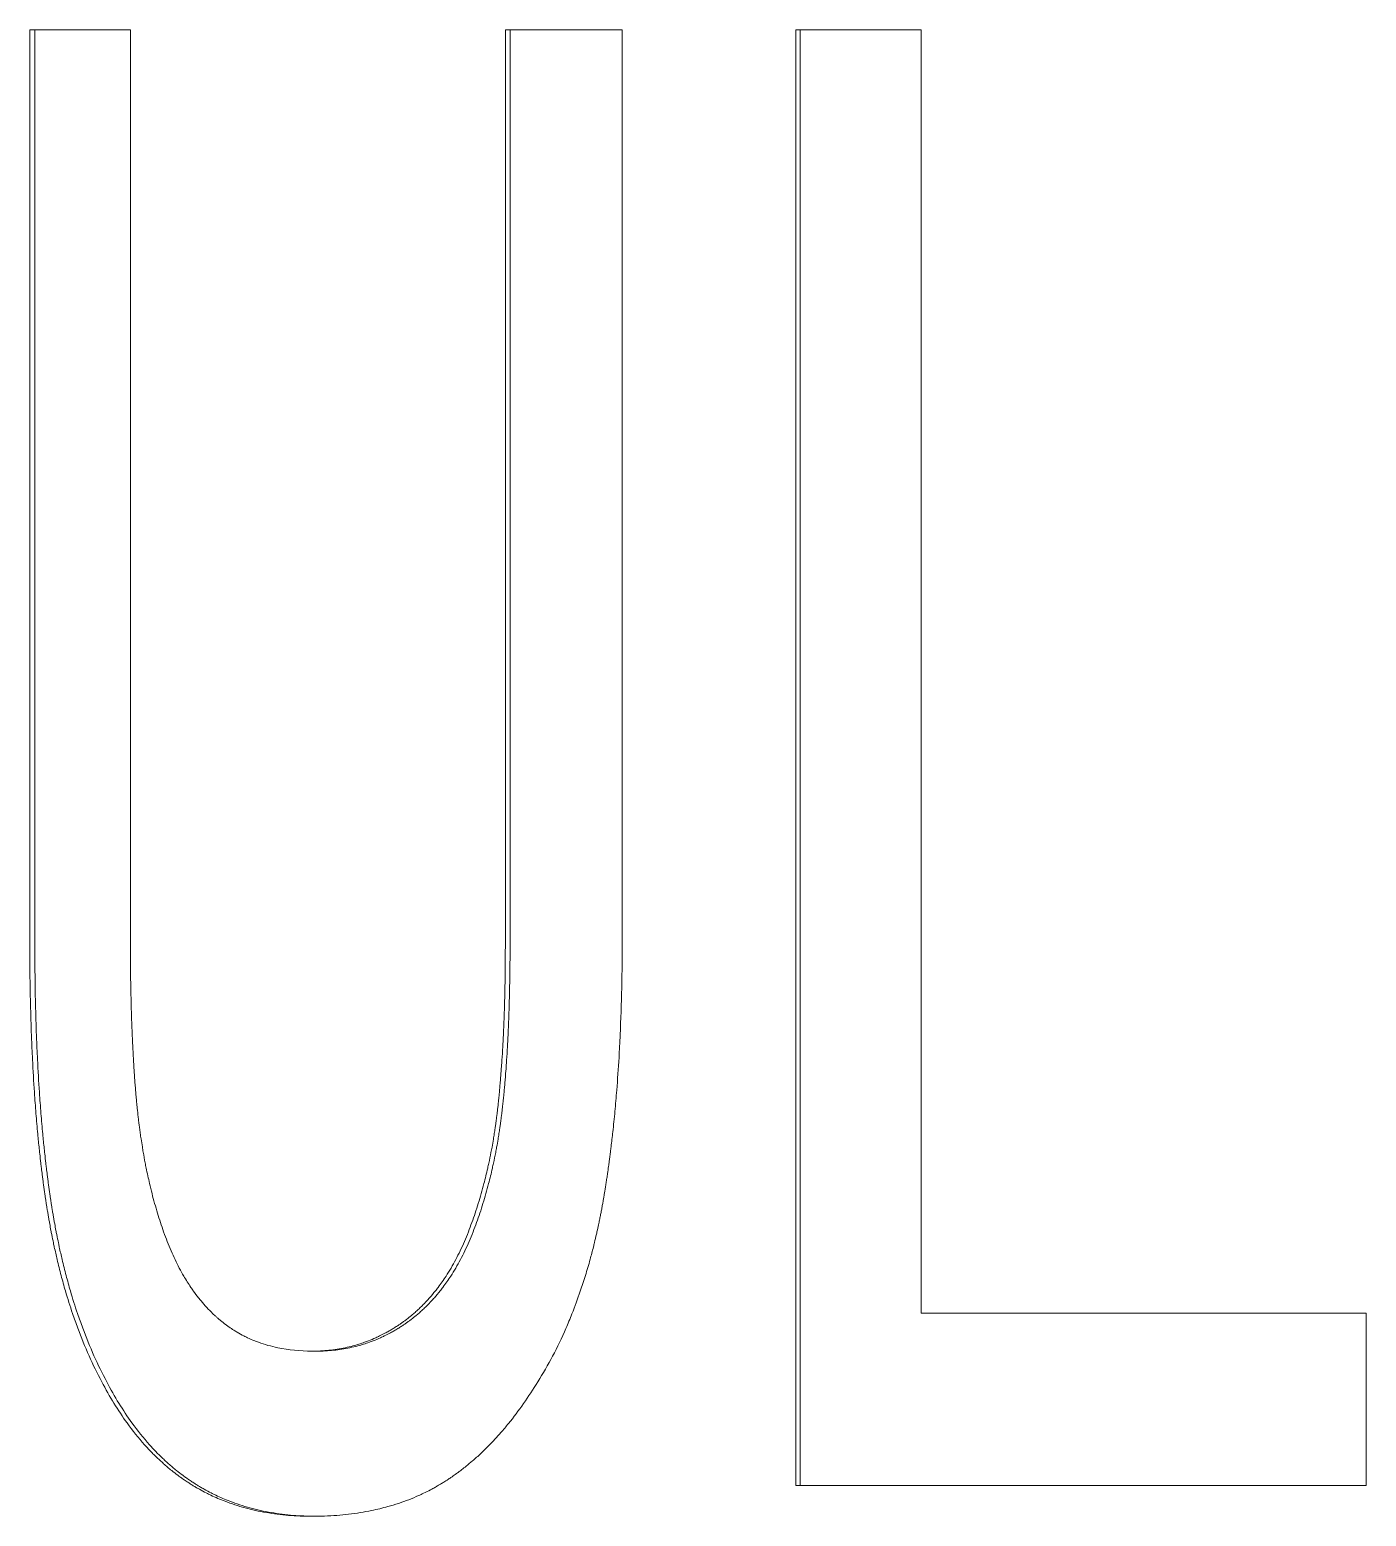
# Model space of a CAD drawing. Header units: millimetres. Extents: x 0 to 8410, y 0 to 5940.
# Drawn here: x 4987.305 to 4989.599, y 2256.131 to 2258.683 of the extents above; entities that cross this region are included whole.
import ezdxf

# ---------------------------------------------------------------- set-up
doc = ezdxf.new("R2010")
doc.units = ezdxf.units.MM
doc.header["$LTSCALE"] = 10
doc.layers.add('가시적인 것(ISO)', color=3, linetype='Continuous', lineweight=5, true_color=0x00ff00)

msp = doc.modelspace()

# ---------------------------------------------------------------- linework, layer by layer
at = {"layer": '가시적인 것(ISO)'}
for p, q in [((4987.4772, 2258.6833), (4987.3045, 2258.6833)), ((4987.3045, 2257.1233), (4987.3045, 2258.6833)), ((4987.4772, 2258.6833), (4987.4772, 2257.1233)), ((4988.3216, 2258.6833), (4988.1209, 2258.6833)), ((4988.1209, 2257.1152), (4988.1209, 2258.6833)), ((4988.3216, 2258.6833), (4988.3216, 2257.1233)), ((4988.8346, 2258.6833), (4988.6196, 2258.6833)), ((4988.6196, 2256.1833), (4988.6196, 2258.6833)), ((4988.8346, 2258.6833), (4988.8346, 2256.4791)), ((4989.5987, 2256.4791), (4988.8346, 2256.4791)), ((4989.5987, 2256.4791), (4989.5987, 2256.1833)), ((4987.7974, 2256.4142), (4987.7892, 2256.4142)), ((4988.6196, 2256.1833), (4989.5987, 2256.1833))]:
    msp.add_line(p, q, dxfattribs=at)
for points in [[(4987.3131, 2257.1233), (4987.3131, 2257.6433), (4987.3131, 2258.1633), (4987.3131, 2258.6833)], [(4988.129, 2257.1152), (4988.129, 2257.6379), (4988.129, 2258.1606), (4988.129, 2258.6833)], [(4988.6272, 2256.1833), (4988.6272, 2257.0166), (4988.6272, 2257.85), (4988.6272, 2258.6833)]]:
    msp.add_open_spline(points, degree=3, dxfattribs=at)
for points, knots in [([(4987.4281, 2256.3616), (4987.4204, 2256.376), (4987.4132, 2256.3909), (4987.4063, 2256.4063), (4987.3994, 2256.4216), (4987.3929, 2256.4375), (4987.3868, 2256.4539), (4987.3838, 2256.462), (4987.3808, 2256.4703), (4987.378, 2256.4788), (4987.3737, 2256.4914), (4987.3696, 2256.5043), (4987.3658, 2256.5175), (4987.3645, 2256.5219), (4987.3632, 2256.5263), (4987.362, 2256.5308), (4987.3595, 2256.5397), (4987.3571, 2256.5487), (4987.3549, 2256.5579), (4987.3537, 2256.5624), (4987.3526, 2256.567), (4987.3515, 2256.5717), (4987.3499, 2256.5786), (4987.3483, 2256.5857), (4987.3467, 2256.5928), (4987.3462, 2256.5951), (4987.3457, 2256.5975), (4987.3452, 2256.5999), (4987.3442, 2256.6046), (4987.3432, 2256.6094), (4987.3423, 2256.6142), (4987.3418, 2256.6167), (4987.3413, 2256.6191), (4987.3409, 2256.6215), (4987.3402, 2256.6251), (4987.3395, 2256.6288), (4987.3388, 2256.6325), (4987.3386, 2256.6337), (4987.3384, 2256.6349), (4987.3382, 2256.6361), (4987.3377, 2256.6386), (4987.3373, 2256.6411), (4987.3369, 2256.6435), (4987.3366, 2256.6448), (4987.3364, 2256.646), (4987.3362, 2256.6473), (4987.3358, 2256.6497), (4987.3354, 2256.6522), (4987.335, 2256.6547), (4987.3348, 2256.656), (4987.3346, 2256.6572), (4987.3344, 2256.6585), (4987.334, 2256.6603), (4987.3337, 2256.6622), (4987.3334, 2256.6641), (4987.3331, 2256.666), (4987.3329, 2256.6679), (4987.3326, 2256.6698), (4987.3323, 2256.6717), (4987.332, 2256.6736), (4987.3317, 2256.6755), (4987.3314, 2256.6774), (4987.3311, 2256.6793), (4987.3308, 2256.6812), (4987.3305, 2256.6838), (4987.3301, 2256.6863), (4987.3297, 2256.6889), (4987.3296, 2256.6902), (4987.3294, 2256.6915), (4987.3292, 2256.6928), (4987.3288, 2256.6954), (4987.3285, 2256.698), (4987.3281, 2256.7006), (4987.3279, 2256.7019), (4987.3278, 2256.7032), (4987.3276, 2256.7045), (4987.3272, 2256.7072), (4987.3269, 2256.7098), (4987.3265, 2256.7125), (4987.3264, 2256.7138), (4987.3262, 2256.7151), (4987.326, 2256.7165), (4987.3255, 2256.7205), (4987.325, 2256.7245), (4987.3245, 2256.7286), (4987.3242, 2256.7313), (4987.3239, 2256.734), (4987.3236, 2256.7367), (4987.3229, 2256.7422), (4987.3223, 2256.7477), (4987.3217, 2256.7532), (4987.3214, 2256.756), (4987.3211, 2256.7588), (4987.3208, 2256.7616), (4987.3199, 2256.77), (4987.3191, 2256.7785), (4987.3183, 2256.7872), (4987.3177, 2256.7929), (4987.3172, 2256.7987), (4987.3167, 2256.8046), (4987.3157, 2256.8163), (4987.3147, 2256.8282), (4987.3138, 2256.8403), (4987.3134, 2256.8463), (4987.313, 2256.8524), (4987.3126, 2256.8586), (4987.3113, 2256.877), (4987.3102, 2256.8959), (4987.3093, 2256.9152), (4987.3086, 2256.9281), (4987.3081, 2256.9412), (4987.3076, 2256.9545), (4987.3066, 2256.9811), (4987.3058, 2257.0084), (4987.3053, 2257.0365), (4987.3048, 2257.0647), (4987.3045, 2257.0936), (4987.3045, 2257.1233)], [0, 0, 0, 0, 0.166667, 0.166667, 0.166667, 0.333333, 0.333333, 0.333333, 0.416667, 0.416667, 0.416667, 0.541667, 0.541667, 0.541667, 0.583333, 0.583333, 0.583333, 0.666667, 0.666667, 0.666667, 0.708333, 0.708333, 0.708333, 0.770833, 0.770833, 0.770833, 0.791667, 0.791667, 0.791667, 0.833333, 0.833333, 0.833333, 0.854167, 0.854167, 0.854167, 0.885417, 0.885417, 0.885417, 0.895833, 0.895833, 0.895833, 0.916667, 0.916667, 0.916667, 0.927083, 0.927083, 0.927083, 0.947917, 0.947917, 0.947917, 0.958333, 0.958333, 0.958333, 0.973958, 0.973958, 0.973958, 0.989583, 0.989583, 0.989583, 1.005208, 1.005208, 1.005208, 1.020833, 1.020833, 1.020833, 1.041667, 1.041667, 1.041667, 1.052083, 1.052083, 1.052083, 1.072917, 1.072917, 1.072917, 1.083333, 1.083333, 1.083333, 1.104167, 1.104167, 1.104167, 1.114583, 1.114583, 1.114583, 1.145833, 1.145833, 1.145833, 1.166667, 1.166667, 1.166667, 1.208333, 1.208333, 1.208333, 1.229167, 1.229167, 1.229167, 1.291667, 1.291667, 1.291667, 1.333333, 1.333333, 1.333333, 1.416667, 1.416667, 1.416667, 1.458333, 1.458333, 1.458333, 1.583333, 1.583333, 1.583333, 1.666667, 1.666667, 1.666667, 1.833333, 1.833333, 1.833333, 2, 2, 2, 2]), ([(4987.4366, 2256.3616), (4987.429, 2256.376), (4987.4217, 2256.3909), (4987.4148, 2256.4063), (4987.408, 2256.4216), (4987.4015, 2256.4375), (4987.3954, 2256.4539), (4987.3923, 2256.462), (4987.3894, 2256.4703), (4987.3865, 2256.4788), (4987.3822, 2256.4914), (4987.3782, 2256.5043), (4987.3743, 2256.5175), (4987.373, 2256.5219), (4987.3718, 2256.5263), (4987.3706, 2256.5308), (4987.3681, 2256.5397), (4987.3657, 2256.5487), (4987.3634, 2256.5579), (4987.3623, 2256.5624), (4987.3612, 2256.567), (4987.3601, 2256.5717), (4987.3584, 2256.5786), (4987.3568, 2256.5857), (4987.3553, 2256.5928), (4987.3548, 2256.5951), (4987.3543, 2256.5975), (4987.3538, 2256.5999), (4987.3528, 2256.6046), (4987.3518, 2256.6094), (4987.3509, 2256.6142), (4987.3504, 2256.6167), (4987.3499, 2256.6191), (4987.3495, 2256.6215), (4987.3488, 2256.6251), (4987.3481, 2256.6288), (4987.3474, 2256.6325), (4987.3472, 2256.6337), (4987.347, 2256.6349), (4987.3467, 2256.6361), (4987.3463, 2256.6386), (4987.3459, 2256.6411), (4987.3454, 2256.6435), (4987.3452, 2256.6448), (4987.345, 2256.646), (4987.3448, 2256.6473), (4987.3444, 2256.6497), (4987.344, 2256.6522), (4987.3435, 2256.6547), (4987.3433, 2256.656), (4987.3431, 2256.6572), (4987.3429, 2256.6585), (4987.3426, 2256.6603), (4987.3423, 2256.6622), (4987.342, 2256.6641), (4987.3417, 2256.666), (4987.3414, 2256.6679), (4987.3411, 2256.6698), (4987.3409, 2256.6717), (4987.3406, 2256.6736), (4987.3403, 2256.6755), (4987.34, 2256.6774), (4987.3397, 2256.6793), (4987.3394, 2256.6812), (4987.3391, 2256.6838), (4987.3387, 2256.6863), (4987.3383, 2256.6889), (4987.3381, 2256.6902), (4987.338, 2256.6915), (4987.3378, 2256.6928), (4987.3374, 2256.6954), (4987.3371, 2256.698), (4987.3367, 2256.7006), (4987.3365, 2256.7019), (4987.3363, 2256.7032), (4987.3362, 2256.7045), (4987.3358, 2256.7072), (4987.3355, 2256.7098), (4987.3351, 2256.7125), (4987.335, 2256.7138), (4987.3348, 2256.7151), (4987.3346, 2256.7165), (4987.3341, 2256.7205), (4987.3336, 2256.7245), (4987.3331, 2256.7286), (4987.3328, 2256.7313), (4987.3325, 2256.734), (4987.3322, 2256.7367), (4987.3315, 2256.7422), (4987.3309, 2256.7477), (4987.3303, 2256.7532), (4987.33, 2256.756), (4987.3297, 2256.7588), (4987.3294, 2256.7616), (4987.3285, 2256.77), (4987.3277, 2256.7785), (4987.3269, 2256.7872), (4987.3263, 2256.7929), (4987.3258, 2256.7987), (4987.3253, 2256.8046), (4987.3243, 2256.8163), (4987.3233, 2256.8282), (4987.3224, 2256.8403), (4987.322, 2256.8463), (4987.3216, 2256.8524), (4987.3212, 2256.8586), (4987.3199, 2256.877), (4987.3188, 2256.8959), (4987.3179, 2256.9152), (4987.3172, 2256.9281), (4987.3167, 2256.9412), (4987.3162, 2256.9545), (4987.3152, 2256.9811), (4987.3144, 2257.0084), (4987.3139, 2257.0365), (4987.3134, 2257.0647), (4987.3131, 2257.0936), (4987.3131, 2257.1233)], [0, 0, 0, 0, 0.166667, 0.166667, 0.166667, 0.333333, 0.333333, 0.333333, 0.416667, 0.416667, 0.416667, 0.541667, 0.541667, 0.541667, 0.583333, 0.583333, 0.583333, 0.666667, 0.666667, 0.666667, 0.708333, 0.708333, 0.708333, 0.770833, 0.770833, 0.770833, 0.791667, 0.791667, 0.791667, 0.833333, 0.833333, 0.833333, 0.854167, 0.854167, 0.854167, 0.885417, 0.885417, 0.885417, 0.895833, 0.895833, 0.895833, 0.916667, 0.916667, 0.916667, 0.927083, 0.927083, 0.927083, 0.947917, 0.947917, 0.947917, 0.958333, 0.958333, 0.958333, 0.973958, 0.973958, 0.973958, 0.989583, 0.989583, 0.989583, 1.005208, 1.005208, 1.005208, 1.020833, 1.020833, 1.020833, 1.041667, 1.041667, 1.041667, 1.052083, 1.052083, 1.052083, 1.072917, 1.072917, 1.072917, 1.083333, 1.083333, 1.083333, 1.104167, 1.104167, 1.104167, 1.114583, 1.114583, 1.114583, 1.145833, 1.145833, 1.145833, 1.166667, 1.166667, 1.166667, 1.208333, 1.208333, 1.208333, 1.229167, 1.229167, 1.229167, 1.291667, 1.291667, 1.291667, 1.333333, 1.333333, 1.333333, 1.416667, 1.416667, 1.416667, 1.458333, 1.458333, 1.458333, 1.583333, 1.583333, 1.583333, 1.666667, 1.666667, 1.666667, 1.833333, 1.833333, 1.833333, 2, 2, 2, 2]), ([(4987.4772, 2257.1233), (4987.4772, 2257.104), (4987.4773, 2257.0851), (4987.4775, 2257.0668), (4987.4777, 2257.0485), (4987.4781, 2257.0307), (4987.4785, 2257.0135), (4987.4787, 2257.0048), (4987.479, 2256.9963), (4987.4792, 2256.988), (4987.4797, 2256.9754), (4987.4801, 2256.9632), (4987.4807, 2256.9512), (4987.4808, 2256.9472), (4987.481, 2256.9433), (4987.4812, 2256.9394), (4987.4816, 2256.9315), (4987.482, 2256.9238), (4987.4824, 2256.9162), (4987.4827, 2256.9124), (4987.4829, 2256.9087), (4987.4831, 2256.905), (4987.4835, 2256.8994), (4987.4838, 2256.8939), (4987.4842, 2256.8884), (4987.4843, 2256.8866), (4987.4845, 2256.8848), (4987.4846, 2256.883), (4987.4849, 2256.8794), (4987.4851, 2256.8759), (4987.4854, 2256.8723), (4987.4855, 2256.8706), (4987.4857, 2256.8688), (4987.4858, 2256.8671), (4987.486, 2256.8644), (4987.4862, 2256.8618), (4987.4865, 2256.8593), (4987.4865, 2256.8584), (4987.4866, 2256.8575), (4987.4867, 2256.8567), (4987.4868, 2256.855), (4987.487, 2256.8533), (4987.4871, 2256.8516), (4987.4872, 2256.8507), (4987.4873, 2256.8499), (4987.4874, 2256.849), (4987.4875, 2256.8473), (4987.4877, 2256.8457), (4987.4878, 2256.844), (4987.4879, 2256.8431), (4987.488, 2256.8423), (4987.488, 2256.8415), (4987.4882, 2256.8402), (4987.4883, 2256.839), (4987.4884, 2256.8377), (4987.4885, 2256.8365), (4987.4886, 2256.8353), (4987.4888, 2256.834), (4987.4889, 2256.8328), (4987.489, 2256.8316), (4987.4891, 2256.8304), (4987.4893, 2256.8291), (4987.4894, 2256.8279), (4987.4895, 2256.8267), (4987.4897, 2256.8251), (4987.4899, 2256.8235), (4987.49, 2256.8218), (4987.4901, 2256.821), (4987.4902, 2256.8202), (4987.4903, 2256.8194), (4987.4905, 2256.8178), (4987.4907, 2256.8162), (4987.4909, 2256.8146), (4987.4909, 2256.8138), (4987.491, 2256.813), (4987.4911, 2256.8122), (4987.4913, 2256.8105), (4987.4915, 2256.8089), (4987.4917, 2256.8073), (4987.4918, 2256.8065), (4987.4919, 2256.8057), (4987.492, 2256.8049), (4987.4923, 2256.8026), (4987.4926, 2256.8002), (4987.4929, 2256.7978), (4987.4931, 2256.7962), (4987.4933, 2256.7946), (4987.4936, 2256.793), (4987.494, 2256.7899), (4987.4944, 2256.7867), (4987.4949, 2256.7836), (4987.4951, 2256.782), (4987.4953, 2256.7805), (4987.4956, 2256.7789), (4987.4963, 2256.7742), (4987.497, 2256.7696), (4987.4978, 2256.7649), (4987.4983, 2256.7619), (4987.4988, 2256.7588), (4987.4993, 2256.7557), (4987.5004, 2256.7496), (4987.5015, 2256.7435), (4987.5026, 2256.7375), (4987.5032, 2256.7345), (4987.5038, 2256.7315), (4987.5044, 2256.7286), (4987.5062, 2256.7196), (4987.5081, 2256.7108), (4987.5102, 2256.7021), (4987.5115, 2256.6963), (4987.5129, 2256.6905), (4987.5144, 2256.6848), (4987.5173, 2256.6734), (4987.5205, 2256.6622), (4987.5238, 2256.6512), (4987.5271, 2256.6402), (4987.5307, 2256.6294), (4987.5344, 2256.6189)], [0, 0, 0, 0, 0.166667, 0.166667, 0.166667, 0.333333, 0.333333, 0.333333, 0.416667, 0.416667, 0.416667, 0.541667, 0.541667, 0.541667, 0.583333, 0.583333, 0.583333, 0.666667, 0.666667, 0.666667, 0.708333, 0.708333, 0.708333, 0.770833, 0.770833, 0.770833, 0.791667, 0.791667, 0.791667, 0.833333, 0.833333, 0.833333, 0.854167, 0.854167, 0.854167, 0.885417, 0.885417, 0.885417, 0.895833, 0.895833, 0.895833, 0.916667, 0.916667, 0.916667, 0.927083, 0.927083, 0.927083, 0.947917, 0.947917, 0.947917, 0.958333, 0.958333, 0.958333, 0.973958, 0.973958, 0.973958, 0.989583, 0.989583, 0.989583, 1.005208, 1.005208, 1.005208, 1.020833, 1.020833, 1.020833, 1.041667, 1.041667, 1.041667, 1.052083, 1.052083, 1.052083, 1.072917, 1.072917, 1.072917, 1.083333, 1.083333, 1.083333, 1.104167, 1.104167, 1.104167, 1.114583, 1.114583, 1.114583, 1.145833, 1.145833, 1.145833, 1.166667, 1.166667, 1.166667, 1.208333, 1.208333, 1.208333, 1.229167, 1.229167, 1.229167, 1.291667, 1.291667, 1.291667, 1.333333, 1.333333, 1.333333, 1.416667, 1.416667, 1.416667, 1.458333, 1.458333, 1.458333, 1.583333, 1.583333, 1.583333, 1.666667, 1.666667, 1.666667, 1.833333, 1.833333, 1.833333, 2, 2, 2, 2]), ([(4988.0574, 2256.6189), (4988.0615, 2256.6294), (4988.0654, 2256.6402), (4988.0691, 2256.6512), (4988.0728, 2256.6622), (4988.0762, 2256.6733), (4988.0794, 2256.6847), (4988.0811, 2256.6904), (4988.0826, 2256.6961), (4988.0841, 2256.7019), (4988.0864, 2256.7106), (4988.0885, 2256.7194), (4988.0906, 2256.7283), (4988.0912, 2256.7312), (4988.0919, 2256.7342), (4988.0925, 2256.7372), (4988.0938, 2256.7432), (4988.095, 2256.7492), (4988.0962, 2256.7553), (4988.0968, 2256.7583), (4988.0974, 2256.7614), (4988.098, 2256.7644), (4988.0988, 2256.769), (4988.0996, 2256.7736), (4988.1004, 2256.7783), (4988.1006, 2256.7798), (4988.1009, 2256.7814), (4988.1012, 2256.783), (4988.1017, 2256.7861), (4988.1022, 2256.7892), (4988.1026, 2256.7923), (4988.1029, 2256.7939), (4988.1031, 2256.7955), (4988.1033, 2256.797), (4988.1037, 2256.7994), (4988.104, 2256.8018), (4988.1044, 2256.8042), (4988.1045, 2256.8049), (4988.1046, 2256.8057), (4988.1047, 2256.8065), (4988.1049, 2256.8081), (4988.1051, 2256.8097), (4988.1053, 2256.8113), (4988.1054, 2256.8121), (4988.1055, 2256.8129), (4988.1056, 2256.8137), (4988.1059, 2256.8153), (4988.1061, 2256.8169), (4988.1063, 2256.8185), (4988.1064, 2256.8193), (4988.1065, 2256.8201), (4988.1066, 2256.8209), (4988.1067, 2256.8221), (4988.1069, 2256.8233), (4988.107, 2256.8245), (4988.1071, 2256.8257), (4988.1073, 2256.8269), (4988.1074, 2256.8281), (4988.1076, 2256.8294), (4988.1077, 2256.8306), (4988.1078, 2256.8318), (4988.108, 2256.833), (4988.1081, 2256.8342), (4988.1083, 2256.8354), (4988.1084, 2256.8371), (4988.1086, 2256.8387), (4988.1088, 2256.8404), (4988.1089, 2256.8412), (4988.109, 2256.842), (4988.109, 2256.8428), (4988.1092, 2256.8445), (4988.1094, 2256.8462), (4988.1096, 2256.8478), (4988.1096, 2256.8487), (4988.1097, 2256.8495), (4988.1098, 2256.8503), (4988.11, 2256.852), (4988.1102, 2256.8537), (4988.1103, 2256.8554), (4988.1104, 2256.8562), (4988.1105, 2256.8571), (4988.1106, 2256.8579), (4988.1108, 2256.8605), (4988.111, 2256.8631), (4988.1113, 2256.8656), (4988.1114, 2256.8674), (4988.1116, 2256.8691), (4988.1117, 2256.8708), (4988.1121, 2256.8743), (4988.1124, 2256.8778), (4988.1126, 2256.8814), (4988.1128, 2256.8831), (4988.1129, 2256.8849), (4988.1131, 2256.8867), (4988.1135, 2256.892), (4988.1139, 2256.8974), (4988.1143, 2256.9029), (4988.1146, 2256.9066), (4988.1148, 2256.9103), (4988.1151, 2256.914), (4988.1155, 2256.9214), (4988.116, 2256.9289), (4988.1164, 2256.9366), (4988.1167, 2256.9405), (4988.1169, 2256.9443), (4988.1171, 2256.9482), (4988.1177, 2256.9599), (4988.1182, 2256.9718), (4988.1186, 2256.9841), (4988.119, 2256.9922), (4988.1192, 2257.0005), (4988.1195, 2257.0089), (4988.12, 2257.0256), (4988.1203, 2257.0429), (4988.1206, 2257.0606), (4988.1208, 2257.0783), (4988.1209, 2257.0965), (4988.1209, 2257.1152)], [0, 0, 0, 0, 0.166667, 0.166667, 0.166667, 0.333333, 0.333333, 0.333333, 0.416667, 0.416667, 0.416667, 0.541667, 0.541667, 0.541667, 0.583333, 0.583333, 0.583333, 0.666667, 0.666667, 0.666667, 0.708333, 0.708333, 0.708333, 0.770833, 0.770833, 0.770833, 0.791667, 0.791667, 0.791667, 0.833333, 0.833333, 0.833333, 0.854167, 0.854167, 0.854167, 0.885417, 0.885417, 0.885417, 0.895833, 0.895833, 0.895833, 0.916667, 0.916667, 0.916667, 0.927083, 0.927083, 0.927083, 0.947917, 0.947917, 0.947917, 0.958333, 0.958333, 0.958333, 0.973958, 0.973958, 0.973958, 0.989583, 0.989583, 0.989583, 1.005208, 1.005208, 1.005208, 1.020833, 1.020833, 1.020833, 1.041667, 1.041667, 1.041667, 1.052083, 1.052083, 1.052083, 1.072917, 1.072917, 1.072917, 1.083333, 1.083333, 1.083333, 1.104167, 1.104167, 1.104167, 1.114583, 1.114583, 1.114583, 1.145833, 1.145833, 1.145833, 1.166667, 1.166667, 1.166667, 1.208333, 1.208333, 1.208333, 1.229167, 1.229167, 1.229167, 1.291667, 1.291667, 1.291667, 1.333333, 1.333333, 1.333333, 1.416667, 1.416667, 1.416667, 1.458333, 1.458333, 1.458333, 1.583333, 1.583333, 1.583333, 1.666667, 1.666667, 1.666667, 1.833333, 1.833333, 1.833333, 2, 2, 2, 2]), ([(4988.0655, 2256.6189), (4988.0696, 2256.6294), (4988.0735, 2256.6402), (4988.0772, 2256.6512), (4988.0808, 2256.6622), (4988.0843, 2256.6733), (4988.0875, 2256.6847), (4988.0891, 2256.6904), (4988.0907, 2256.6961), (4988.0922, 2256.7019), (4988.0945, 2256.7106), (4988.0966, 2256.7194), (4988.0986, 2256.7283), (4988.0993, 2256.7312), (4988.0999, 2256.7342), (4988.1006, 2256.7372), (4988.1019, 2256.7432), (4988.1031, 2256.7492), (4988.1043, 2256.7553), (4988.1049, 2256.7583), (4988.1054, 2256.7614), (4988.106, 2256.7644), (4988.1068, 2256.769), (4988.1077, 2256.7736), (4988.1084, 2256.7783), (4988.1087, 2256.7798), (4988.109, 2256.7814), (4988.1092, 2256.783), (4988.1097, 2256.7861), (4988.1102, 2256.7892), (4988.1107, 2256.7923), (4988.1109, 2256.7939), (4988.1112, 2256.7955), (4988.1114, 2256.797), (4988.1117, 2256.7994), (4988.1121, 2256.8018), (4988.1124, 2256.8042), (4988.1125, 2256.8049), (4988.1126, 2256.8057), (4988.1127, 2256.8065), (4988.113, 2256.8081), (4988.1132, 2256.8097), (4988.1134, 2256.8113), (4988.1135, 2256.8121), (4988.1136, 2256.8129), (4988.1137, 2256.8137), (4988.1139, 2256.8153), (4988.1141, 2256.8169), (4988.1143, 2256.8185), (4988.1144, 2256.8193), (4988.1145, 2256.8201), (4988.1146, 2256.8209), (4988.1148, 2256.8221), (4988.1149, 2256.8233), (4988.115, 2256.8245), (4988.1152, 2256.8257), (4988.1153, 2256.8269), (4988.1155, 2256.8281), (4988.1156, 2256.8294), (4988.1158, 2256.8306), (4988.1159, 2256.8318), (4988.116, 2256.833), (4988.1162, 2256.8342), (4988.1163, 2256.8354), (4988.1165, 2256.8371), (4988.1167, 2256.8387), (4988.1168, 2256.8404), (4988.1169, 2256.8412), (4988.117, 2256.842), (4988.1171, 2256.8428), (4988.1173, 2256.8445), (4988.1174, 2256.8462), (4988.1176, 2256.8478), (4988.1177, 2256.8487), (4988.1178, 2256.8495), (4988.1179, 2256.8503), (4988.118, 2256.852), (4988.1182, 2256.8537), (4988.1184, 2256.8554), (4988.1184, 2256.8562), (4988.1185, 2256.8571), (4988.1186, 2256.8579), (4988.1189, 2256.8605), (4988.1191, 2256.8631), (4988.1193, 2256.8656), (4988.1195, 2256.8674), (4988.1196, 2256.8691), (4988.1198, 2256.8708), (4988.1201, 2256.8743), (4988.1204, 2256.8778), (4988.1207, 2256.8814), (4988.1208, 2256.8831), (4988.121, 2256.8849), (4988.1211, 2256.8867), (4988.1215, 2256.892), (4988.122, 2256.8974), (4988.1223, 2256.9029), (4988.1226, 2256.9066), (4988.1229, 2256.9103), (4988.1231, 2256.914), (4988.1236, 2256.9214), (4988.124, 2256.9289), (4988.1245, 2256.9366), (4988.1247, 2256.9405), (4988.1249, 2256.9443), (4988.1251, 2256.9482), (4988.1257, 2256.9599), (4988.1262, 2256.9718), (4988.1267, 2256.9841), (4988.127, 2256.9922), (4988.1273, 2257.0005), (4988.1275, 2257.0089), (4988.128, 2257.0256), (4988.1284, 2257.0429), (4988.1286, 2257.0606), (4988.1289, 2257.0783), (4988.129, 2257.0965), (4988.129, 2257.1152)], [0, 0, 0, 0, 0.166667, 0.166667, 0.166667, 0.333333, 0.333333, 0.333333, 0.416667, 0.416667, 0.416667, 0.541667, 0.541667, 0.541667, 0.583333, 0.583333, 0.583333, 0.666667, 0.666667, 0.666667, 0.708333, 0.708333, 0.708333, 0.770833, 0.770833, 0.770833, 0.791667, 0.791667, 0.791667, 0.833333, 0.833333, 0.833333, 0.854167, 0.854167, 0.854167, 0.885417, 0.885417, 0.885417, 0.895833, 0.895833, 0.895833, 0.916667, 0.916667, 0.916667, 0.927083, 0.927083, 0.927083, 0.947917, 0.947917, 0.947917, 0.958333, 0.958333, 0.958333, 0.973958, 0.973958, 0.973958, 0.989583, 0.989583, 0.989583, 1.005208, 1.005208, 1.005208, 1.020833, 1.020833, 1.020833, 1.041667, 1.041667, 1.041667, 1.052083, 1.052083, 1.052083, 1.072917, 1.072917, 1.072917, 1.083333, 1.083333, 1.083333, 1.104167, 1.104167, 1.104167, 1.114583, 1.114583, 1.114583, 1.145833, 1.145833, 1.145833, 1.166667, 1.166667, 1.166667, 1.208333, 1.208333, 1.208333, 1.229167, 1.229167, 1.229167, 1.291667, 1.291667, 1.291667, 1.333333, 1.333333, 1.333333, 1.416667, 1.416667, 1.416667, 1.458333, 1.458333, 1.458333, 1.583333, 1.583333, 1.583333, 1.666667, 1.666667, 1.666667, 1.833333, 1.833333, 1.833333, 2, 2, 2, 2]), ([(4988.3216, 2257.1233), (4988.3216, 2257.0943), (4988.3213, 2257.0659), (4988.3207, 2257.0383), (4988.3201, 2257.0106), (4988.3192, 2256.9837), (4988.318, 2256.9574), (4988.3174, 2256.9443), (4988.3167, 2256.9313), (4988.316, 2256.9185), (4988.3149, 2256.8994), (4988.3136, 2256.8806), (4988.3121, 2256.8622), (4988.3116, 2256.8561), (4988.3111, 2256.85), (4988.3106, 2256.8439), (4988.3096, 2256.8318), (4988.3084, 2256.8199), (4988.3073, 2256.8082), (4988.3067, 2256.8023), (4988.306, 2256.7965), (4988.3054, 2256.7907), (4988.3045, 2256.782), (4988.3035, 2256.7734), (4988.3024, 2256.765), (4988.3021, 2256.7621), (4988.3017, 2256.7593), (4988.3014, 2256.7565), (4988.3007, 2256.7509), (4988.2999, 2256.7453), (4988.2992, 2256.7398), (4988.2988, 2256.737), (4988.2985, 2256.7343), (4988.2981, 2256.7315), (4988.2975, 2256.7274), (4988.2969, 2256.7233), (4988.2963, 2256.7193), (4988.2961, 2256.7179), (4988.2959, 2256.7166), (4988.2957, 2256.7152), (4988.2953, 2256.7125), (4988.2949, 2256.7098), (4988.2945, 2256.7072), (4988.2943, 2256.7058), (4988.2941, 2256.7045), (4988.2939, 2256.7032), (4988.2935, 2256.7005), (4988.2931, 2256.6978), (4988.2926, 2256.6952), (4988.2924, 2256.6939), (4988.2922, 2256.6926), (4988.292, 2256.6912), (4988.2917, 2256.6893), (4988.2914, 2256.6873), (4988.291, 2256.6853), (4988.2907, 2256.6834), (4988.2904, 2256.6814), (4988.29, 2256.6795), (4988.2897, 2256.6775), (4988.2894, 2256.6756), (4988.289, 2256.6736), (4988.2887, 2256.6717), (4988.2884, 2256.6698), (4988.288, 2256.6678), (4988.2876, 2256.6653), (4988.2871, 2256.6627), (4988.2866, 2256.6602), (4988.2864, 2256.6589), (4988.2861, 2256.6576), (4988.2859, 2256.6563), (4988.2854, 2256.6538), (4988.2849, 2256.6512), (4988.2844, 2256.6487), (4988.2842, 2256.6475), (4988.2839, 2256.6462), (4988.2837, 2256.6449), (4988.2832, 2256.6424), (4988.2827, 2256.6399), (4988.2821, 2256.6374), (4988.2819, 2256.6361), (4988.2816, 2256.6349), (4988.2814, 2256.6336), (4988.2806, 2256.6299), (4988.2798, 2256.6262), (4988.279, 2256.6225), (4988.2784, 2256.62), (4988.2779, 2256.6175), (4988.2773, 2256.6151), (4988.2762, 2256.6102), (4988.275, 2256.6053), (4988.2739, 2256.6005), (4988.2733, 2256.5981), (4988.2727, 2256.5956), (4988.2721, 2256.5932), (4988.2703, 2256.586), (4988.2684, 2256.5789), (4988.2665, 2256.5719), (4988.2652, 2256.5672), (4988.2639, 2256.5625), (4988.2625, 2256.5579), (4988.2598, 2256.5486), (4988.257, 2256.5395), (4988.2541, 2256.5305), (4988.2526, 2256.526), (4988.2512, 2256.5215), (4988.2496, 2256.5171), (4988.2451, 2256.5038), (4988.2403, 2256.4908), (4988.2353, 2256.4781), (4988.2319, 2256.4697), (4988.2284, 2256.4614), (4988.2249, 2256.4532), (4988.2177, 2256.4368), (4988.2101, 2256.421), (4988.202, 2256.4057), (4988.194, 2256.3905), (4988.1855, 2256.3757), (4988.1766, 2256.3616)], [0, 0, 0, 0, 0.166667, 0.166667, 0.166667, 0.333333, 0.333333, 0.333333, 0.416667, 0.416667, 0.416667, 0.541667, 0.541667, 0.541667, 0.583333, 0.583333, 0.583333, 0.666667, 0.666667, 0.666667, 0.708333, 0.708333, 0.708333, 0.770833, 0.770833, 0.770833, 0.791667, 0.791667, 0.791667, 0.833333, 0.833333, 0.833333, 0.854167, 0.854167, 0.854167, 0.885417, 0.885417, 0.885417, 0.895833, 0.895833, 0.895833, 0.916667, 0.916667, 0.916667, 0.927083, 0.927083, 0.927083, 0.947917, 0.947917, 0.947917, 0.958333, 0.958333, 0.958333, 0.973958, 0.973958, 0.973958, 0.989583, 0.989583, 0.989583, 1.005208, 1.005208, 1.005208, 1.020833, 1.020833, 1.020833, 1.041667, 1.041667, 1.041667, 1.052083, 1.052083, 1.052083, 1.072917, 1.072917, 1.072917, 1.083333, 1.083333, 1.083333, 1.104167, 1.104167, 1.104167, 1.114583, 1.114583, 1.114583, 1.145833, 1.145833, 1.145833, 1.166667, 1.166667, 1.166667, 1.208333, 1.208333, 1.208333, 1.229167, 1.229167, 1.229167, 1.291667, 1.291667, 1.291667, 1.333333, 1.333333, 1.333333, 1.416667, 1.416667, 1.416667, 1.458333, 1.458333, 1.458333, 1.583333, 1.583333, 1.583333, 1.666667, 1.666667, 1.666667, 1.833333, 1.833333, 1.833333, 2, 2, 2, 2]), ([(4987.5344, 2256.6189), (4987.5384, 2256.6076), (4987.5426, 2256.5968), (4987.5471, 2256.5865), (4987.5515, 2256.5761), (4987.5563, 2256.5663), (4987.5612, 2256.5568), (4987.5637, 2256.5521), (4987.5663, 2256.5475), (4987.5689, 2256.5431), (4987.5728, 2256.5363), (4987.5769, 2256.5299), (4987.5811, 2256.5237), (4987.5825, 2256.5216), (4987.5839, 2256.5196), (4987.5853, 2256.5176), (4987.5882, 2256.5136), (4987.5911, 2256.5096), (4987.5941, 2256.5059), (4987.5956, 2256.504), (4987.5971, 2256.5021), (4987.5986, 2256.5003), (4987.6017, 2256.4966), (4987.6048, 2256.493), (4987.608, 2256.4896), (4987.6096, 2256.4879), (4987.6112, 2256.4862), (4987.6128, 2256.4845), (4987.6152, 2256.482), (4987.6177, 2256.4796), (4987.6202, 2256.4772), (4987.621, 2256.4764), (4987.6219, 2256.4756), (4987.6227, 2256.4749), (4987.624, 2256.4737), (4987.6253, 2256.4725), (4987.6265, 2256.4714), (4987.627, 2256.471), (4987.6274, 2256.4707), (4987.6278, 2256.4703), (4987.6285, 2256.4697), (4987.6291, 2256.4692), (4987.6298, 2256.4686), (4987.6304, 2256.4681), (4987.6311, 2256.4675), (4987.6317, 2256.467), (4987.6324, 2256.4664), (4987.633, 2256.4659), (4987.6337, 2256.4654), (4987.6344, 2256.4648), (4987.635, 2256.4643), (4987.6357, 2256.4638), (4987.6366, 2256.4631), (4987.6375, 2256.4624), (4987.6383, 2256.4617), (4987.6388, 2256.4613), (4987.6392, 2256.461), (4987.6397, 2256.4607), (4987.641, 2256.4596), (4987.6424, 2256.4586), (4987.6438, 2256.4577), (4987.6447, 2256.457), (4987.6456, 2256.4563), (4987.6465, 2256.4557), (4987.6493, 2256.4538), (4987.652, 2256.4519), (4987.6549, 2256.4501), (4987.6568, 2256.4489), (4987.6587, 2256.4478), (4987.6606, 2256.4466), (4987.6644, 2256.4443), (4987.6684, 2256.4422), (4987.6723, 2256.4402), (4987.6743, 2256.4391), (4987.6763, 2256.4382), (4987.6784, 2256.4372), (4987.6824, 2256.4353), (4987.6865, 2256.4335), (4987.6907, 2256.4318), (4987.6928, 2256.431), (4987.6949, 2256.4302), (4987.6971, 2256.4294), (4987.7077, 2256.4255), (4987.7188, 2256.4224), (4987.7304, 2256.42), (4987.7488, 2256.4162), (4987.7684, 2256.4142), (4987.7892, 2256.4142)], [0, 0, 0, 0, 0.166667, 0.166667, 0.166667, 0.333333, 0.333333, 0.333333, 0.416667, 0.416667, 0.416667, 0.541667, 0.541667, 0.541667, 0.583333, 0.583333, 0.583333, 0.666667, 0.666667, 0.666667, 0.708333, 0.708333, 0.708333, 0.791667, 0.791667, 0.791667, 0.833333, 0.833333, 0.833333, 0.895833, 0.895833, 0.895833, 0.916667, 0.916667, 0.916667, 0.947917, 0.947917, 0.947917, 0.958333, 0.958333, 0.958333, 0.973958, 0.973958, 0.973958, 0.989583, 0.989583, 0.989583, 1.005208, 1.005208, 1.005208, 1.020833, 1.020833, 1.020833, 1.041667, 1.041667, 1.041667, 1.052083, 1.052083, 1.052083, 1.083333, 1.083333, 1.083333, 1.104167, 1.104167, 1.104167, 1.166667, 1.166667, 1.166667, 1.208333, 1.208333, 1.208333, 1.291667, 1.291667, 1.291667, 1.333333, 1.333333, 1.333333, 1.416667, 1.416667, 1.416667, 1.458333, 1.458333, 1.458333, 1.666667, 1.666667, 1.666667, 2, 2, 2, 2]), ([(4987.7892, 2256.4142), (4987.7989, 2256.4142), (4987.8085, 2256.4147), (4987.818, 2256.4157), (4987.8274, 2256.4166), (4987.8367, 2256.4181), (4987.8458, 2256.42), (4987.8504, 2256.4209), (4987.8549, 2256.422), (4987.8594, 2256.4232), (4987.8661, 2256.425), (4987.8727, 2256.4271), (4987.8793, 2256.4294), (4987.8814, 2256.4302), (4987.8836, 2256.431), (4987.8858, 2256.4318), (4987.8901, 2256.4335), (4987.8944, 2256.4353), (4987.8986, 2256.4372), (4987.9007, 2256.4382), (4987.9028, 2256.4391), (4987.9049, 2256.4402), (4987.9081, 2256.4417), (4987.9112, 2256.4433), (4987.9143, 2256.4449), (4987.9153, 2256.4455), (4987.9164, 2256.4461), (4987.9174, 2256.4466), (4987.9195, 2256.4478), (4987.9215, 2256.4489), (4987.9235, 2256.4501), (4987.9246, 2256.4507), (4987.9256, 2256.4513), (4987.9266, 2256.4519), (4987.9286, 2256.4532), (4987.9306, 2256.4544), (4987.9326, 2256.4557), (4987.9336, 2256.4563), (4987.9346, 2256.457), (4987.9356, 2256.4577), (4987.9371, 2256.4586), (4987.9386, 2256.4596), (4987.9401, 2256.4607), (4987.9406, 2256.461), (4987.9411, 2256.4613), (4987.9416, 2256.4617), (4987.9423, 2256.4622), (4987.9431, 2256.4627), (4987.9438, 2256.4632), (4987.9445, 2256.4638), (4987.9453, 2256.4643), (4987.946, 2256.4648), (4987.9467, 2256.4654), (4987.9475, 2256.4659), (4987.9482, 2256.4664), (4987.9489, 2256.467), (4987.9497, 2256.4675), (4987.9504, 2256.4681), (4987.9514, 2256.4688), (4987.9523, 2256.4695), (4987.9533, 2256.4703), (4987.9538, 2256.4707), (4987.9542, 2256.471), (4987.9547, 2256.4714), (4987.9561, 2256.4725), (4987.9576, 2256.4737), (4987.959, 2256.4749), (4987.9599, 2256.4756), (4987.9609, 2256.4764), (4987.9618, 2256.4772), (4987.9637, 2256.4788), (4987.9655, 2256.4804), (4987.9673, 2256.482), (4987.9682, 2256.4828), (4987.9692, 2256.4837), (4987.9701, 2256.4845), (4987.9719, 2256.4862), (4987.9737, 2256.4879), (4987.9754, 2256.4896), (4987.9763, 2256.4904), (4987.9772, 2256.4913), (4987.9781, 2256.4922), (4987.9807, 2256.4948), (4987.9833, 2256.4975), (4987.9859, 2256.5003), (4987.9876, 2256.5021), (4987.9893, 2256.504), (4987.991, 2256.5059), (4987.9943, 2256.5096), (4987.9976, 2256.5136), (4988.0008, 2256.5176), (4988.0024, 2256.5196), (4988.004, 2256.5216), (4988.0055, 2256.5237), (4988.0102, 2256.5299), (4988.0148, 2256.5363), (4988.0191, 2256.5431), (4988.022, 2256.5475), (4988.0249, 2256.5521), (4988.0277, 2256.5568), (4988.0332, 2256.5663), (4988.0384, 2256.5761), (4988.0434, 2256.5865), (4988.0484, 2256.5968), (4988.053, 2256.6076), (4988.0574, 2256.6189)], [0, 0, 0, 0, 0.166667, 0.166667, 0.166667, 0.333333, 0.333333, 0.333333, 0.416667, 0.416667, 0.416667, 0.541667, 0.541667, 0.541667, 0.583333, 0.583333, 0.583333, 0.666667, 0.666667, 0.666667, 0.708333, 0.708333, 0.708333, 0.770833, 0.770833, 0.770833, 0.791667, 0.791667, 0.791667, 0.833333, 0.833333, 0.833333, 0.854167, 0.854167, 0.854167, 0.895833, 0.895833, 0.895833, 0.916667, 0.916667, 0.916667, 0.947917, 0.947917, 0.947917, 0.958333, 0.958333, 0.958333, 0.973958, 0.973958, 0.973958, 0.989583, 0.989583, 0.989583, 1.005208, 1.005208, 1.005208, 1.020833, 1.020833, 1.020833, 1.041667, 1.041667, 1.041667, 1.052083, 1.052083, 1.052083, 1.083333, 1.083333, 1.083333, 1.104167, 1.104167, 1.104167, 1.145833, 1.145833, 1.145833, 1.166667, 1.166667, 1.166667, 1.208333, 1.208333, 1.208333, 1.229167, 1.229167, 1.229167, 1.291667, 1.291667, 1.291667, 1.333333, 1.333333, 1.333333, 1.416667, 1.416667, 1.416667, 1.458333, 1.458333, 1.458333, 1.583333, 1.583333, 1.583333, 1.666667, 1.666667, 1.666667, 1.833333, 1.833333, 1.833333, 2, 2, 2, 2]), ([(4987.7974, 2256.4142), (4987.8072, 2256.4142), (4987.8168, 2256.4147), (4987.8262, 2256.4157), (4987.8356, 2256.4166), (4987.8449, 2256.4181), (4987.854, 2256.42), (4987.8586, 2256.4209), (4987.8631, 2256.422), (4987.8676, 2256.4232), (4987.8743, 2256.425), (4987.8809, 2256.4271), (4987.8875, 2256.4294), (4987.8896, 2256.4302), (4987.8918, 2256.431), (4987.894, 2256.4318), (4987.8983, 2256.4335), (4987.9026, 2256.4353), (4987.9068, 2256.4372), (4987.9089, 2256.4382), (4987.911, 2256.4391), (4987.9131, 2256.4402), (4987.9163, 2256.4417), (4987.9194, 2256.4433), (4987.9225, 2256.4449), (4987.9235, 2256.4455), (4987.9245, 2256.4461), (4987.9256, 2256.4466), (4987.9276, 2256.4478), (4987.9297, 2256.4489), (4987.9317, 2256.4501), (4987.9327, 2256.4507), (4987.9337, 2256.4513), (4987.9348, 2256.4519), (4987.9368, 2256.4532), (4987.9388, 2256.4544), (4987.9408, 2256.4557), (4987.9418, 2256.4563), (4987.9428, 2256.457), (4987.9438, 2256.4577), (4987.9453, 2256.4586), (4987.9468, 2256.4596), (4987.9483, 2256.4607), (4987.9488, 2256.461), (4987.9493, 2256.4613), (4987.9497, 2256.4617), (4987.9505, 2256.4622), (4987.9512, 2256.4627), (4987.952, 2256.4632), (4987.9527, 2256.4638), (4987.9534, 2256.4643), (4987.9542, 2256.4648), (4987.9549, 2256.4654), (4987.9556, 2256.4659), (4987.9564, 2256.4664), (4987.9571, 2256.467), (4987.9578, 2256.4675), (4987.9585, 2256.4681), (4987.9595, 2256.4688), (4987.9605, 2256.4695), (4987.9614, 2256.4703), (4987.9619, 2256.4707), (4987.9624, 2256.471), (4987.9629, 2256.4714), (4987.9643, 2256.4725), (4987.9657, 2256.4737), (4987.9671, 2256.4749), (4987.9681, 2256.4756), (4987.969, 2256.4764), (4987.9699, 2256.4772), (4987.9718, 2256.4788), (4987.9736, 2256.4804), (4987.9755, 2256.482), (4987.9764, 2256.4828), (4987.9773, 2256.4837), (4987.9782, 2256.4845), (4987.98, 2256.4862), (4987.9818, 2256.4879), (4987.9836, 2256.4896), (4987.9845, 2256.4904), (4987.9854, 2256.4913), (4987.9862, 2256.4922), (4987.9889, 2256.4948), (4987.9915, 2256.4975), (4987.994, 2256.5003), (4987.9957, 2256.5021), (4987.9974, 2256.504), (4987.9991, 2256.5059), (4988.0024, 2256.5096), (4988.0057, 2256.5136), (4988.0089, 2256.5176), (4988.0105, 2256.5196), (4988.0121, 2256.5216), (4988.0137, 2256.5237), (4988.0183, 2256.5299), (4988.0229, 2256.5363), (4988.0272, 2256.5431), (4988.0302, 2256.5475), (4988.033, 2256.5521), (4988.0358, 2256.5568), (4988.0413, 2256.5663), (4988.0465, 2256.5761), (4988.0515, 2256.5865), (4988.0565, 2256.5968), (4988.0611, 2256.6076), (4988.0655, 2256.6189)], [0, 0, 0, 0, 0.166667, 0.166667, 0.166667, 0.333333, 0.333333, 0.333333, 0.416667, 0.416667, 0.416667, 0.541667, 0.541667, 0.541667, 0.583333, 0.583333, 0.583333, 0.666667, 0.666667, 0.666667, 0.708333, 0.708333, 0.708333, 0.770833, 0.770833, 0.770833, 0.791667, 0.791667, 0.791667, 0.833333, 0.833333, 0.833333, 0.854167, 0.854167, 0.854167, 0.895833, 0.895833, 0.895833, 0.916667, 0.916667, 0.916667, 0.947917, 0.947917, 0.947917, 0.958333, 0.958333, 0.958333, 0.973958, 0.973958, 0.973958, 0.989583, 0.989583, 0.989583, 1.005208, 1.005208, 1.005208, 1.020833, 1.020833, 1.020833, 1.041667, 1.041667, 1.041667, 1.052083, 1.052083, 1.052083, 1.083333, 1.083333, 1.083333, 1.104167, 1.104167, 1.104167, 1.145833, 1.145833, 1.145833, 1.166667, 1.166667, 1.166667, 1.208333, 1.208333, 1.208333, 1.229167, 1.229167, 1.229167, 1.291667, 1.291667, 1.291667, 1.333333, 1.333333, 1.333333, 1.416667, 1.416667, 1.416667, 1.458333, 1.458333, 1.458333, 1.583333, 1.583333, 1.583333, 1.666667, 1.666667, 1.666667, 1.833333, 1.833333, 1.833333, 2, 2, 2, 2]), ([(4987.7892, 2256.1306), (4987.7754, 2256.1306), (4987.7619, 2256.1311), (4987.7488, 2256.1322), (4987.7357, 2256.1333), (4987.7229, 2256.1349), (4987.7105, 2256.137), (4987.7043, 2256.1381), (4987.6981, 2256.1393), (4987.6921, 2256.1406), (4987.68, 2256.1433), (4987.6682, 2256.1465), (4987.6567, 2256.1503), (4987.651, 2256.1521), (4987.6454, 2256.1541), (4987.6398, 2256.1563), (4987.6315, 2256.1595), (4987.6233, 2256.163), (4987.6153, 2256.1668), (4987.6127, 2256.1681), (4987.61, 2256.1694), (4987.6074, 2256.1707), (4987.6035, 2256.1727), (4987.5996, 2256.1748), (4987.5957, 2256.1769), (4987.5945, 2256.1777), (4987.5932, 2256.1784), (4987.5919, 2256.1791), (4987.59, 2256.1802), (4987.5881, 2256.1814), (4987.5862, 2256.1825), (4987.5856, 2256.1829), (4987.585, 2256.1833), (4987.5843, 2256.1836), (4987.5834, 2256.1842), (4987.5825, 2256.1848), (4987.5815, 2256.1854), (4987.5806, 2256.186), (4987.5797, 2256.1866), (4987.5788, 2256.1872), (4987.5778, 2256.1877), (4987.5769, 2256.1883), (4987.576, 2256.189), (4987.5751, 2256.1896), (4987.5741, 2256.1902), (4987.5732, 2256.1908), (4987.572, 2256.1916), (4987.5708, 2256.1924), (4987.5696, 2256.1933), (4987.569, 2256.1937), (4987.5683, 2256.1941), (4987.5677, 2256.1945), (4987.5659, 2256.1958), (4987.5641, 2256.1971), (4987.5623, 2256.1984), (4987.5611, 2256.1992), (4987.5599, 2256.2001), (4987.5587, 2256.201), (4987.5552, 2256.2037), (4987.5516, 2256.2064), (4987.5482, 2256.2092), (4987.5458, 2256.2111), (4987.5435, 2256.213), (4987.5412, 2256.2149), (4987.5366, 2256.2188), (4987.5321, 2256.2228), (4987.5277, 2256.2269), (4987.5254, 2256.229), (4987.5232, 2256.2311), (4987.521, 2256.2333), (4987.5166, 2256.2375), (4987.5123, 2256.2419), (4987.508, 2256.2465), (4987.5059, 2256.2488), (4987.5038, 2256.2511), (4987.5017, 2256.2534), (4987.4912, 2256.2651), (4987.4812, 2256.2776), (4987.4715, 2256.291), (4987.456, 2256.3124), (4987.4416, 2256.3359), (4987.4281, 2256.3616)], [0, 0, 0, 0, 0.166667, 0.166667, 0.166667, 0.333333, 0.333333, 0.333333, 0.416667, 0.416667, 0.416667, 0.583333, 0.583333, 0.583333, 0.666667, 0.666667, 0.666667, 0.791667, 0.791667, 0.791667, 0.833333, 0.833333, 0.833333, 0.895833, 0.895833, 0.895833, 0.916667, 0.916667, 0.916667, 0.947917, 0.947917, 0.947917, 0.958333, 0.958333, 0.958333, 0.973958, 0.973958, 0.973958, 0.989583, 0.989583, 0.989583, 1.005208, 1.005208, 1.005208, 1.020833, 1.020833, 1.020833, 1.041667, 1.041667, 1.041667, 1.052083, 1.052083, 1.052083, 1.083333, 1.083333, 1.083333, 1.104167, 1.104167, 1.104167, 1.166667, 1.166667, 1.166667, 1.208333, 1.208333, 1.208333, 1.291667, 1.291667, 1.291667, 1.333333, 1.333333, 1.333333, 1.416667, 1.416667, 1.416667, 1.458333, 1.458333, 1.458333, 1.666667, 1.666667, 1.666667, 2, 2, 2, 2]), ([(4987.7934, 2256.1306), (4987.781, 2256.1307), (4987.7689, 2256.1313), (4987.7571, 2256.1322), (4987.744, 2256.1333), (4987.7312, 2256.1349), (4987.7188, 2256.137), (4987.7126, 2256.1381), (4987.7064, 2256.1393), (4987.7004, 2256.1406), (4987.6883, 2256.1433), (4987.6765, 2256.1465), (4987.6651, 2256.1503), (4987.6594, 2256.1521), (4987.6537, 2256.1541), (4987.6482, 2256.1563), (4987.6398, 2256.1595), (4987.6317, 2256.163), (4987.6237, 2256.1668), (4987.6211, 2256.1681), (4987.6184, 2256.1694), (4987.6158, 2256.1707), (4987.6119, 2256.1727), (4987.608, 2256.1748), (4987.6041, 2256.1769), (4987.6029, 2256.1777), (4987.6016, 2256.1784), (4987.6003, 2256.1791), (4987.5984, 2256.1802), (4987.5965, 2256.1814), (4987.5946, 2256.1825), (4987.594, 2256.1829), (4987.5934, 2256.1833), (4987.5928, 2256.1836), (4987.5918, 2256.1842), (4987.5909, 2256.1848), (4987.59, 2256.1854), (4987.589, 2256.186), (4987.5881, 2256.1866), (4987.5872, 2256.1872), (4987.5862, 2256.1877), (4987.5853, 2256.1883), (4987.5844, 2256.189), (4987.5835, 2256.1896), (4987.5826, 2256.1902), (4987.5816, 2256.1908), (4987.5804, 2256.1916), (4987.5792, 2256.1924), (4987.578, 2256.1933), (4987.5774, 2256.1937), (4987.5768, 2256.1941), (4987.5762, 2256.1945), (4987.5744, 2256.1958), (4987.5725, 2256.1971), (4987.5708, 2256.1984), (4987.5696, 2256.1992), (4987.5684, 2256.2001), (4987.5672, 2256.201), (4987.5636, 2256.2037), (4987.5601, 2256.2064), (4987.5566, 2256.2092), (4987.5543, 2256.2111), (4987.552, 2256.213), (4987.5497, 2256.2149), (4987.5451, 2256.2188), (4987.5406, 2256.2228), (4987.5361, 2256.2269), (4987.5339, 2256.229), (4987.5317, 2256.2311), (4987.5295, 2256.2333), (4987.5251, 2256.2375), (4987.5208, 2256.2419), (4987.5165, 2256.2465), (4987.5144, 2256.2488), (4987.5123, 2256.2511), (4987.5102, 2256.2534), (4987.4997, 2256.2651), (4987.4896, 2256.2776), (4987.48, 2256.291), (4987.4645, 2256.3124), (4987.4501, 2256.3359), (4987.4366, 2256.3616)], [0.016238, 0.016238, 0.016238, 0.016238, 0.166667, 0.166667, 0.166667, 0.333333, 0.333333, 0.333333, 0.416667, 0.416667, 0.416667, 0.583333, 0.583333, 0.583333, 0.666667, 0.666667, 0.666667, 0.791667, 0.791667, 0.791667, 0.833333, 0.833333, 0.833333, 0.895833, 0.895833, 0.895833, 0.916667, 0.916667, 0.916667, 0.947917, 0.947917, 0.947917, 0.958333, 0.958333, 0.958333, 0.973958, 0.973958, 0.973958, 0.989583, 0.989583, 0.989583, 1.005208, 1.005208, 1.005208, 1.020833, 1.020833, 1.020833, 1.041667, 1.041667, 1.041667, 1.052083, 1.052083, 1.052083, 1.083333, 1.083333, 1.083333, 1.104167, 1.104167, 1.104167, 1.166667, 1.166667, 1.166667, 1.208333, 1.208333, 1.208333, 1.291667, 1.291667, 1.291667, 1.333333, 1.333333, 1.333333, 1.416667, 1.416667, 1.416667, 1.458333, 1.458333, 1.458333, 1.666667, 1.666667, 1.666667, 2, 2, 2, 2]), ([(4988.1766, 2256.3616), (4988.1686, 2256.3485), (4988.1605, 2256.336), (4988.1521, 2256.3241), (4988.1437, 2256.3122), (4988.1352, 2256.3008), (4988.1264, 2256.29), (4988.1221, 2256.2846), (4988.1176, 2256.2793), (4988.1132, 2256.2742), (4988.1064, 2256.2665), (4988.0996, 2256.2592), (4988.0927, 2256.2521), (4988.0904, 2256.2498), (4988.0881, 2256.2474), (4988.0857, 2256.2452), (4988.0811, 2256.2406), (4988.0764, 2256.2362), (4988.0716, 2256.2319), (4988.0692, 2256.2298), (4988.0668, 2256.2277), (4988.0644, 2256.2256), (4988.0608, 2256.2225), (4988.0572, 2256.2195), (4988.0535, 2256.2165), (4988.0523, 2256.2155), (4988.0511, 2256.2146), (4988.0499, 2256.2136), (4988.0474, 2256.2117), (4988.045, 2256.2098), (4988.0425, 2256.2079), (4988.0412, 2256.207), (4988.04, 2256.2061), (4988.0388, 2256.2052), (4988.0363, 2256.2034), (4988.0338, 2256.2016), (4988.0313, 2256.1998), (4988.03, 2256.1989), (4988.0288, 2256.1981), (4988.0275, 2256.1972), (4988.0256, 2256.1959), (4988.0237, 2256.1947), (4988.0218, 2256.1934), (4988.0212, 2256.193), (4988.0205, 2256.1926), (4988.0199, 2256.1922), (4988.019, 2256.1916), (4988.018, 2256.1909), (4988.017, 2256.1903), (4988.0161, 2256.1897), (4988.0151, 2256.1891), (4988.0142, 2256.1885), (4988.0132, 2256.1879), (4988.0122, 2256.1873), (4988.0113, 2256.1867), (4988.0103, 2256.1862), (4988.0094, 2256.1856), (4988.0084, 2256.185), (4988.0071, 2256.1842), (4988.0058, 2256.1835), (4988.0045, 2256.1827), (4988.0038, 2256.1823), (4988.0032, 2256.182), (4988.0025, 2256.1816), (4988.0006, 2256.1805), (4987.9986, 2256.1794), (4987.9966, 2256.1783), (4987.9952, 2256.1776), (4987.9939, 2256.1768), (4987.9926, 2256.1761), (4987.9886, 2256.174), (4987.9845, 2256.172), (4987.9804, 2256.17), (4987.9776, 2256.1687), (4987.9748, 2256.1674), (4987.972, 2256.1662), (4987.9665, 2256.1637), (4987.9608, 2256.1613), (4987.955, 2256.1591), (4987.9521, 2256.158), (4987.9492, 2256.1569), (4987.9463, 2256.1558), (4987.9404, 2256.1537), (4987.9345, 2256.1518), (4987.9285, 2256.1499), (4987.9254, 2256.149), (4987.9224, 2256.1481), (4987.9194, 2256.1473), (4987.9102, 2256.1447), (4987.9008, 2256.1424), (4987.8912, 2256.1405), (4987.8848, 2256.1391), (4987.8784, 2256.138), (4987.8718, 2256.1369), (4987.8587, 2256.1348), (4987.8453, 2256.1332), (4987.8315, 2256.1322), (4987.8177, 2256.1311), (4987.8036, 2256.1306), (4987.7892, 2256.1306)], [0, 0, 0, 0, 0.166667, 0.166667, 0.166667, 0.333333, 0.333333, 0.333333, 0.416667, 0.416667, 0.416667, 0.541667, 0.541667, 0.541667, 0.583333, 0.583333, 0.583333, 0.666667, 0.666667, 0.666667, 0.708333, 0.708333, 0.708333, 0.770833, 0.770833, 0.770833, 0.791667, 0.791667, 0.791667, 0.833333, 0.833333, 0.833333, 0.854167, 0.854167, 0.854167, 0.895833, 0.895833, 0.895833, 0.916667, 0.916667, 0.916667, 0.947917, 0.947917, 0.947917, 0.958333, 0.958333, 0.958333, 0.973958, 0.973958, 0.973958, 0.989583, 0.989583, 0.989583, 1.005208, 1.005208, 1.005208, 1.020833, 1.020833, 1.020833, 1.041667, 1.041667, 1.041667, 1.052083, 1.052083, 1.052083, 1.083333, 1.083333, 1.083333, 1.104167, 1.104167, 1.104167, 1.166667, 1.166667, 1.166667, 1.208333, 1.208333, 1.208333, 1.291667, 1.291667, 1.291667, 1.333333, 1.333333, 1.333333, 1.416667, 1.416667, 1.416667, 1.458333, 1.458333, 1.458333, 1.583333, 1.583333, 1.583333, 1.666667, 1.666667, 1.666667, 1.833333, 1.833333, 1.833333, 2, 2, 2, 2])]:
    msp.add_open_spline(points, degree=3, knots=knots, dxfattribs=at)

doc.saveas('drawing.dxf')
